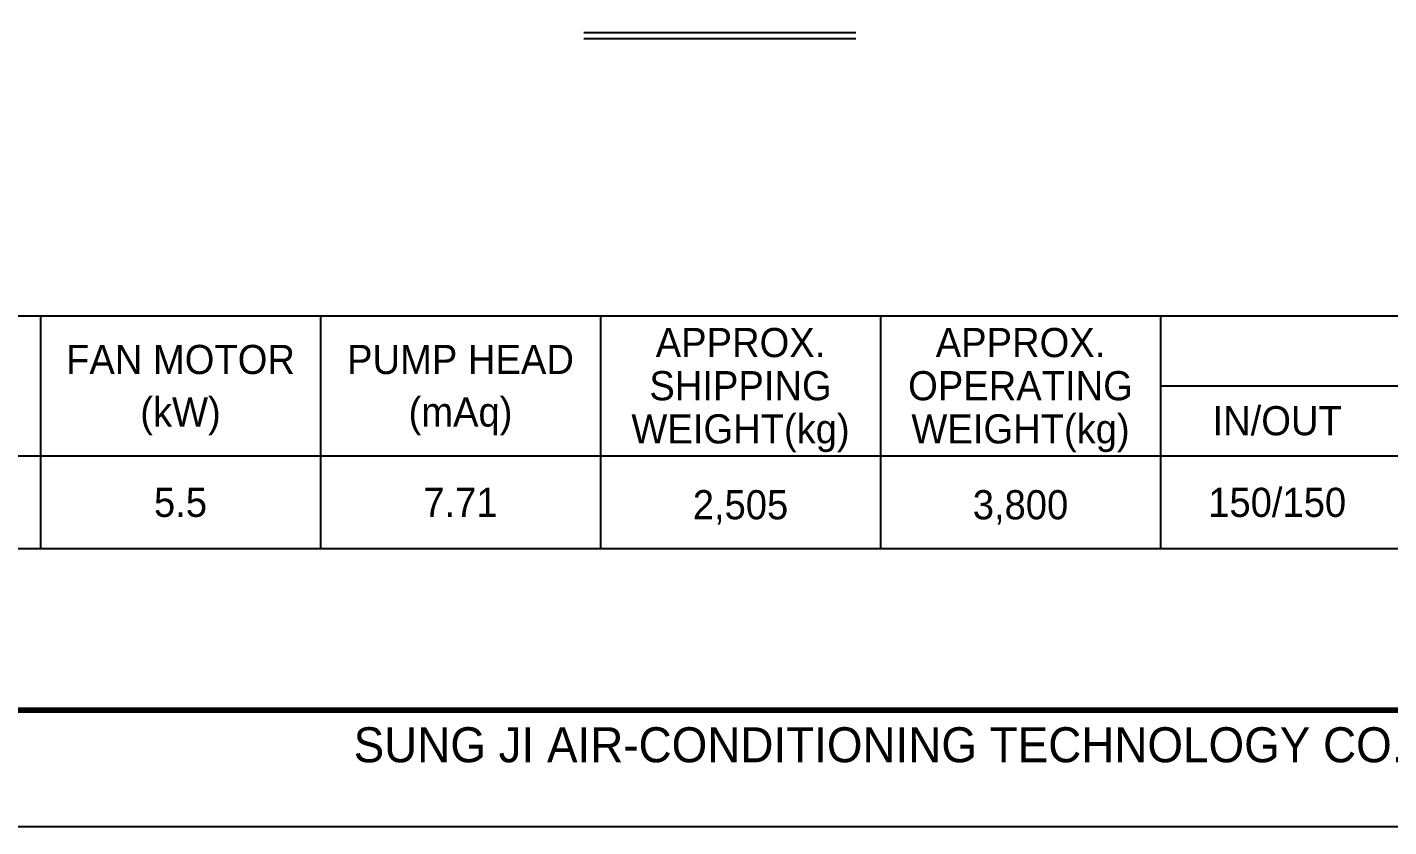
# Model space of a CAD drawing. Header units: millimetres. Extents: x 8833 to 38240, y 5836 to 26631.
# Drawn here: x 17340 to 25509, y 5836 to 10634 of the extents above; entities that cross this region are included whole.
import ezdxf
from ezdxf.enums import TextEntityAlignment as Align

# ---------------------------------------------------------------- set-up
doc = ezdxf.new("R2010")
doc.units = ezdxf.units.MM
for name, color, linetype in [('냉각탑_box', 1, 'Continuous'), ('냉각탑_form', 1, 'Continuous'), ('냉각탑_text', 3, 'Continuous')]:
    doc.layers.add(name, color=color, linetype=linetype)
doc.styles.add('돋움', font='Dotum.ttf')

# ---------------------------------------------------------------- blocks, each defined once
blk = doc.blocks.new('냉각탑form')
at = {"layer": 'Defpoints'}
blk.add_lwpolyline([(0, 297.07), (420.1, 297.07), (420.1, 0), (0, 0)], close=True, dxfattribs=at)
at = {"layer": '냉각탑_form', "const_width": 0.5}
blk.add_lwpolyline([(10, 287.07), (10, 10), (410.1, 10), (410.1, 287.07)], close=True, dxfattribs=at)
at = {"layer": '냉각탑_form', "style": '돋움'}
blk.add_text('SUNG JI AIR-CONDITIONING TECHNOLOGY CO. LTD', height=3.0007, dxfattribs=at).set_placement((149.5, 5.53))

msp = doc.modelspace()

# ---------------------------------------------------------------- linework, layer by layer
at = {"layer": '냉각탑_box'}
for p, q in [((20678.6, 10602.3), (22312, 10602.3)), ((20678.6, 10567.3), (22312, 10567.3)), ((17419.3, 8902.9), (17419.3, 7502.9)), ((17419.3, 8902.9), (17419.3, 7502.9)), ((19099.3, 8902.9), (19099.3, 7502.9)), ((19099.3, 8902.9), (19099.3, 7502.9)), ((20779.3, 8902.9), (20779.3, 7502.9)), ((20779.3, 8902.9), (20779.3, 7502.9)), ((22459.3, 8902.9), (22459.3, 7502.9)), ((22459.3, 8902.9), (22459.3, 7502.9)), ((24139.3, 8902.9), (24139.3, 7502.9)), ((24139.3, 8902.9), (24139.3, 7502.9)), ((24139.3, 8482.9), (29529.3, 8482.9)), ((24139.3, 8482.9), (29529.3, 8482.9)), ((14479.3, 8062.9), (29529.3, 8062.9)), ((14479.3, 8062.9), (29529.3, 8062.9))]:
    msp.add_line(p, q, dxfattribs=at)
msp.add_lwpolyline([(14479.3, 8902.9), (29529.3, 8902.9), (29529.3, 7502.9), (14479.3, 7502.9)], close=True, dxfattribs=at)
msp.add_lwpolyline([(14479.3, 8902.9), (29529.3, 8902.9), (29529.3, 7502.9), (14479.3, 7502.9)], close=True, dxfattribs=at)

# ---------------------------------------------------------------- block references
at = {"layer": '냉각탑_form', "xscale": 70, "yscale": 70, "zscale": 70}
msp.add_blockref('냉각탑form', (8833, 5835.7), dxfattribs=at)

# ---------------------------------------------------------------- texts
at = {"layer": '냉각탑_text', "style": '돋움'}
for s, p in [('APPROX.', (21619.3, 8741.9)), ('APPROX.', (21619.3, 8741.9)), ('APPROX.', (23299.3, 8741.9)), ('APPROX.', (23299.3, 8741.9)), ('FAN MOTOR', (18259.3, 8640.4)), ('FAN MOTOR', (18259.3, 8640.4)), ('PUMP HEAD', (19939.3, 8640.4)), ('PUMP HEAD', (19939.3, 8640.4)), ('SHIPPING', (21619.3, 8482.9)), ('SHIPPING', (21619.3, 8482.9)), ('OPERATING', (23299.3, 8482.9)), ('OPERATING', (23299.3, 8482.9)), ('(kW)', (18259.3, 8325.4)), ('(kW)', (18259.3, 8325.4)), ('(mAq)', (19939.3, 8325.4)), ('(mAq)', (19939.3, 8325.4)), ('IN/OUT', (24839.3, 8272.9)), ('IN/OUT', (24839.3, 8272.9)), ('WEIGHT(kg)', (21619.3, 8223.9)), ('WEIGHT(kg)', (21619.3, 8223.9)), ('WEIGHT(kg)', (23299.3, 8223.9)), ('WEIGHT(kg)', (23299.3, 8223.9)), ('5.5', (18259.3, 7782.9)), ('7.71', (19939.3, 7782.9)), ('2,505', (21619.3, 7768.5)), ('3,800', (23299.3, 7768.5)), ('150/150', (24839.3, 7782.9))]:
    msp.add_text(s, height=175, dxfattribs=at).set_placement(p, align=Align.MIDDLE_CENTER)

doc.saveas('drawing.dxf')
